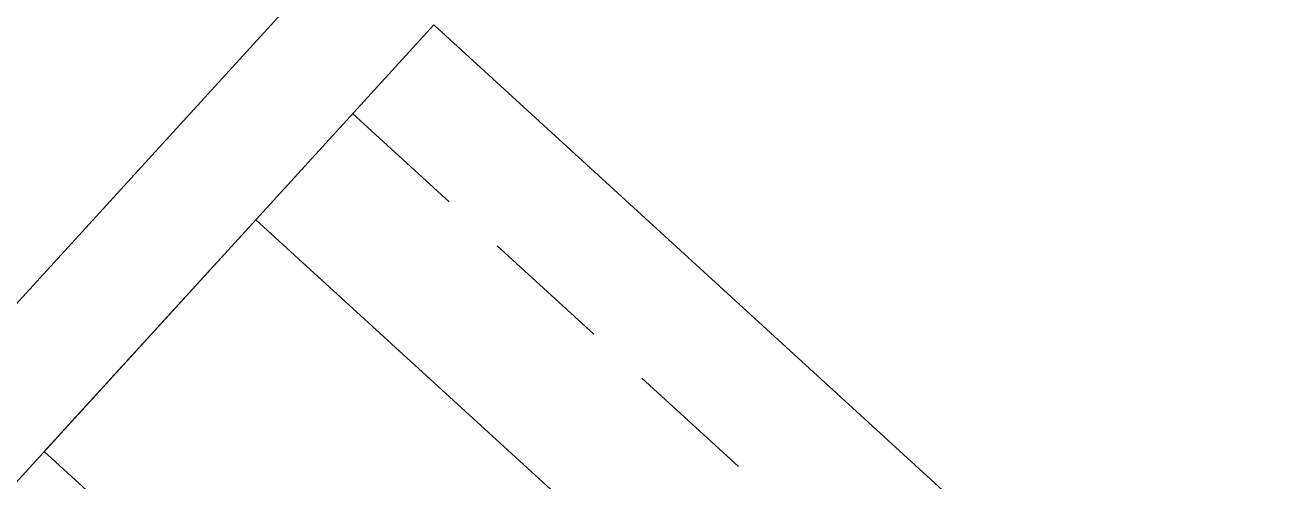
# Model space of a CAD drawing. Header units: metres. Extents: x 750 to 3116, y -341 to 1465.
# Drawn here: x 1589.464 to 1591.836, y 34.727 to 35.6 of the extents above; entities that cross this region are included whole.
import ezdxf

# ---------------------------------------------------------------- set-up
doc = ezdxf.new("R2010")
doc.units = ezdxf.units.M
doc.linetypes.add('DASHED2', pattern=[0.375, 0.25, -0.125])
for name, color, linetype, lineweight in [('Furniture', 44, 'Continuous', 5), ('Hidden line', 251, 'Continuous', 5), ('Wall ext', 20, 'Continuous', 18)]:
    doc.layers.add(name, color=color, linetype=linetype, lineweight=lineweight)

msp = doc.modelspace()

# ---------------------------------------------------------------- linework, layer by layer
at = {"layer": 'Furniture', "color": 252, "true_color": 0x939598}
msp.add_lwpolyline([(1590.0651, 34.2685), (1590.4698, 34.7115), (1589.9058, 35.2268), (1589.501, 34.7839), (1590.0651, 34.2685)], dxfattribs=at)
at = {"layer": 'Hidden line', "color": 252, "true_color": 0x939598}
msp.add_line((1590.2464, 35.5996), (1593.9376, 32.227), dxfattribs=at)
at = {"layer": 'Hidden line', "color": 252, "linetype": 'DASHED2', "true_color": 0x939598}
msp.add_line((1590.0913, 35.4298), (1593.7825, 32.0572), dxfattribs=at)
at = {"layer": 'Wall ext', "color": 252, "true_color": 0x939598}
for p, q in [((1583.3125, 28.3518), (1590.0766, 35.7548)), ((1583.4823, 28.1967), (1590.2464, 35.5996))]:
    msp.add_line(p, q, dxfattribs=at)

doc.saveas('drawing.dxf')
